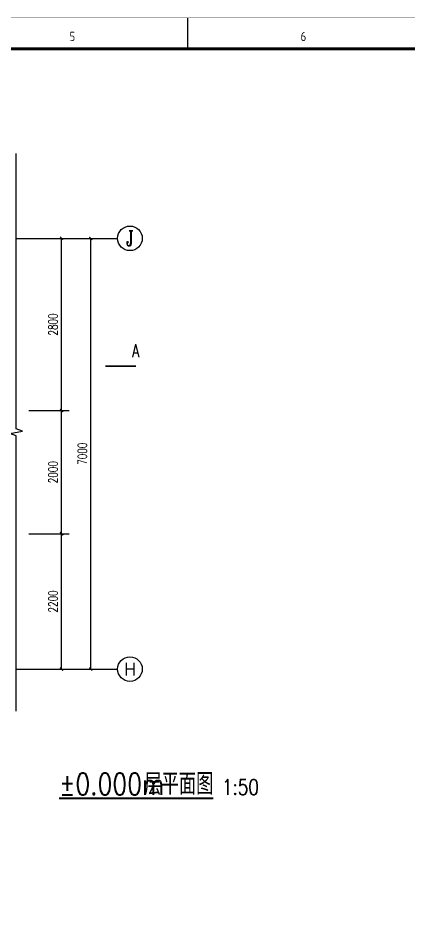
# Model space of a CAD drawing. Extents: x -93062 to 326984, y -142534 to 91021.
# Drawn here: x 157633 to 163965, y -17960 to -3476 of the extents above; entities that cross this region are included whole.
import ezdxf
from ezdxf.enums import TextEntityAlignment as Align

# ---------------------------------------------------------------- set-up
doc = ezdxf.new("R2010")
doc.units = 0
doc.header["$LTSCALE"] = 1000
doc.header["$MEASUREMENT"] = 0
doc.layers.get('0').update_dxf_attribs({"color": 8})
doc.layers.get('Defpoints').update_dxf_attribs({"color": 8})
for name, color, linetype in [('AXIS', 8, 'Continuous'), ('AXIS_TEXT', 8, 'Continuous'), ('DIM_SYMB', 8, 'Continuous'), ('PUB_DIM', 8, 'Continuous'), ('PUB_TEXT', 8, 'Continuous')]:
    doc.layers.add(name, color=color, linetype=linetype)
doc.styles.add('_TCH_AXIS', font='COMPLEX', dxfattribs={"bigfont": 'GBCBIG'})
doc.styles.add('_TCH_DIM_T3', font='SIMPLEX', dxfattribs={"width": 0.705882, "bigfont": 'GBCBIG'})
doc.styles.add('_TCH_LABEL', font='COMPLEX', dxfattribs={"bigfont": 'GBCBIG'})
doc.styles.add('COMPLEX', font='COMPLEX')
doc.styles.add('HZTXT', font='geditxt.shx', dxfattribs={"width": 0.8, "bigfont": 'hztxt1.shx'})
doc.styles.get("Standard").update_dxf_attribs({"font": 'gbenor.shx', "bigfont": 'gbcbig.shx'})
doc.styles.add('TK', font='GEDITXT.SHX', dxfattribs={"width": 0.85, "height": 3.5, "bigfont": 'DXT.SHX'})
doc.dimstyles.new('_TCH_ARCH&&50', dxfattribs={"dimtxt": 148.75, "dimasz": 50, "dimexe": 125, "dimexo": 150, "dimgap": 63.125, "dimtad": 1, "dimdec": 0, "dimzin": 0, "dimdsep": 46, "dimtxsty": '_TCH_DIM_T3', "dimblk": 'ARCHTICK', "dimcen": 0.09, "dimazin": 2, "dimtfac": 1, "dimtdec": 0, "dimtix": 1, "dimtmove": 2, "dimatfit": 3, "dimfxl": 1, "dimtolj": 1, "dimtzin": 0, "dimarcsym": 0})

# ---------------------------------------------------------------- blocks, each defined once
blk = doc.blocks.new('GEDI_WK_A11')
at = {"color": 3}
blk.add_line((375, 584), (375, 594), dxfattribs=at)
for points, const_width in [([(0, 0), (1050, 0), (1050, 594), (0, 594)], 0.1), ([(25, 10), (1040, 10), (1040, 584), (25, 584)], 1)]:
    blk.add_lwpolyline(points, close=True, dxfattribs=dict(at, const_width=const_width))
for s, p in [('5', (337.5, 588)), ('6', (412.5, 588))]:
    blk.add_text(s, height=3, dxfattribs=at).set_placement(p, align=Align.MIDDLE)
blk = doc.blocks.new('A$C024A6866')
blk.add_blockref('GEDI_WK_A11', (0, 0))
at = {"style": 'TK', "width": 0.85}
for tag, height, p in [('PROJECTNAME', 4.75, (985, 44)), ('PHASE', 4, (1027, 44)), ('DRAWINGNAME', 4.75, (995, 31))]:
    blk.add_attdef(tag, text='', height=height, dxfattribs=at).set_placement(p, align=Align.MIDDLE_CENTER)
for tag, p, height in [('APPROVE', (872, 32.75), 3.5), ('DESIGN', (917, 32.75), 3.5), ('REVIEW1', (872, 25.75), 3.5), ('DRAW', (917, 25.75), 3.5), ('REVIEW2', (872, 18.75), 3.5), ('PROPORTION', (917, 18.75), 3.5), ('DRAWINGNUMBER', (967, 18.5), 4), ('CHECK', (872, 11.75), 3.5), ('DATE', (917, 11.75), 3.5), ('VERSION', (1033, 11.75), 3.5)]:
    blk.add_attdef(tag, p, '', height=height, dxfattribs=at)
blk = doc.blocks.new('sgdsg')
at = {"xscale": 50, "yscale": 50, "zscale": 50}
blk.add_blockref('A$C024A6866', (-52500, 0), dxfattribs=at)
blk = doc.blocks.new('_ArchTick')
at = {"color": 0, "linetype": 'ByBlock', "const_width": 0.4}
blk.add_lwpolyline([(-0.5, -0.5), (0.5, 0.5)], dxfattribs=at)
blk = doc.blocks.new('*D892')
at = {"layer": 'Defpoints', "color": 0, "transparency": 16777216}
for p in [(158135, -7059), (158816, -7059), (158135, -14059)]:
    blk.add_point(p, dxfattribs=at)
at = {"layer": 'PUB_DIM', "color": 0, "lineweight": -2, "transparency": 16777216}
for p, q in [((158285, -7059), (158942, -7059)), ((158816, -14059), (158816, -7059)), ((158285, -14059), (158942, -14059))]:
    blk.add_line(p, q, dxfattribs=at)
at = {"layer": 'PUB_DIM', "color": 0, "lineweight": -2, "transparency": 16777216, "xscale": 50, "yscale": 50, "zscale": 50}
for p, rotation in [((158816, -7059), 90), ((158816, -14059), 270)]:
    blk.add_blockref('_ArchTick', p, dxfattribs=dict(at, rotation=rotation))
at = {"layer": 'PUB_DIM', "color": 0, "transparency": 16777216, "insert": (158679, -10559), "char_height": 148.8, "attachment_point": 5, "rotation": 90, "style": '_TCH_DIM_T3'}
blk.add_mtext('\\A1;7000', dxfattribs=at)
blk = doc.blocks.new('*D893')
at = {"layer": 'Defpoints', "color": 0, "transparency": 16777216}
for p in [(157660, -7059), (158342, -7059), (157660, -9859)]:
    blk.add_point(p, dxfattribs=at)
at = {"layer": 'PUB_DIM', "color": 0, "lineweight": -2, "transparency": 16777216}
for p, q in [((157810, -7059), (158466, -7059)), ((158342, -9859), (158342, -7059)), ((157810, -9859), (158466, -9859))]:
    blk.add_line(p, q, dxfattribs=at)
at = {"layer": 'PUB_DIM', "color": 0, "lineweight": -2, "transparency": 16777216, "xscale": 50, "yscale": 50, "zscale": 50}
for p, rotation in [((158342, -7059), 90), ((158342, -9859), 270)]:
    blk.add_blockref('_ArchTick', p, dxfattribs=dict(at, rotation=rotation))
at = {"layer": 'PUB_DIM', "color": 0, "transparency": 16777216, "insert": (158204, -8459), "char_height": 148.8, "attachment_point": 5, "rotation": 90, "style": '_TCH_DIM_T3'}
blk.add_mtext('\\A1;2800', dxfattribs=at)
blk = doc.blocks.new('*D894')
at = {"layer": 'Defpoints', "color": 0, "transparency": 16777216}
for p in [(157660, -9859), (158342, -9859), (157660, -11859)]:
    blk.add_point(p, dxfattribs=at)
at = {"layer": 'PUB_DIM', "color": 0, "lineweight": -2, "transparency": 16777216}
for p, q in [((157810, -9859), (158466, -9859)), ((158342, -11859), (158342, -9859)), ((157810, -11859), (158466, -11859))]:
    blk.add_line(p, q, dxfattribs=at)
at = {"layer": 'PUB_DIM', "color": 0, "lineweight": -2, "transparency": 16777216, "xscale": 50, "yscale": 50, "zscale": 50}
for p, rotation in [((158342, -9859), 90), ((158342, -11859), 270)]:
    blk.add_blockref('_ArchTick', p, dxfattribs=dict(at, rotation=rotation))
at = {"layer": 'PUB_DIM', "color": 0, "transparency": 16777216, "insert": (158204, -10859), "char_height": 148.8, "attachment_point": 5, "rotation": 90, "style": '_TCH_DIM_T3'}
blk.add_mtext('\\A1;2000', dxfattribs=at)
blk = doc.blocks.new('*D895')
at = {"layer": 'Defpoints', "color": 0, "transparency": 16777216}
for p in [(157660, -11859), (158342, -11859), (157660, -14059)]:
    blk.add_point(p, dxfattribs=at)
at = {"layer": 'PUB_DIM', "color": 0, "lineweight": -2, "transparency": 16777216}
for p, q in [((157810, -11859), (158466, -11859)), ((158342, -14059), (158342, -11859)), ((157810, -14059), (158466, -14059))]:
    blk.add_line(p, q, dxfattribs=at)
at = {"layer": 'PUB_DIM', "color": 0, "lineweight": -2, "transparency": 16777216, "xscale": 50, "yscale": 50, "zscale": 50}
for p, rotation in [((158342, -11859), 90), ((158342, -14059), 270)]:
    blk.add_blockref('_ArchTick', p, dxfattribs=dict(at, rotation=rotation))
at = {"layer": 'PUB_DIM', "color": 0, "transparency": 16777216, "insert": (158204, -12959), "char_height": 148.8, "attachment_point": 5, "rotation": 90, "style": '_TCH_DIM_T3'}
blk.add_mtext('\\A1;2200', dxfattribs=at)
blk = doc.blocks.new('_AXISO')
blk.add_circle((0, 0), 0.5)
at = {"layer": 'AXIS_TEXT', "style": 'COMPLEX', "width": 1.041667}
blk.add_attdef('A', text='', height=0.56, dxfattribs=at).set_placement((-0.25, -0.28), (0.25, -0.28), align=Align.FIT)

msp = doc.modelspace()

# ---------------------------------------------------------------- linework, layer by layer
at = {"layer": 'AXIS'}
for p, q in [((157606, -7058.9), (159251.6, -7058.9)), ((157606, -14058.9), (159251.6, -14058.9))]:
    msp.add_line(p, q, dxfattribs=at)
at = {"layer": 'DIM_SYMB'}
msp.add_lwpolyline([(157606, -14742.5), (157606, -10267), (157501, -10228.8), (157711, -10191.8), (157606, -10154.5), (157606, -5679)], dxfattribs=at)
for points, const_width in [([(159050, -9135), (159550, -9135)], 25), ([(158303.2, -16160), (160804, -16160)], 35)]:
    msp.add_lwpolyline(points, dxfattribs=dict(at, const_width=const_width))

# ---------------------------------------------------------------- block references
msp.add_blockref('sgdsg', (194142, -33178))
at = {"layer": 'AXIS'}
ref = msp.add_blockref('_AXISO', (159451.6, -7058.9), dxfattribs=dict(at, xscale=400, yscale=400, zscale=400))
ref.add_attrib('A', 'J', dxfattribs={"layer": 'AXIS_TEXT', "height": 248, "style": '_TCH_AXIS'}).set_placement((159386.7, -7182.9), (159516.6, -7182.9), align=Align.FIT)
ref = msp.add_blockref('_AXISO', (159451.6, -14058.9), dxfattribs=dict(at, xscale=400, yscale=400, zscale=400))
ref.add_attrib('A', 'H', dxfattribs={"layer": 'AXIS_TEXT', "height": 202.8, "style": '_TCH_AXIS'}).set_placement((159355.1, -14160.3), (159548.2, -14160.3), align=Align.FIT)

# ---------------------------------------------------------------- texts
at = {"layer": 'PUB_TEXT'}
for s, height, style, width, p in [('A', 212.5, '_TCH_LABEL', 0.705882, (159485.7, -8991.2)), ('%%p0.000m', 350, 'HZTXT', 0.8, (158303.2, -16101)), ('层平面图', 350, 'HZTXT', 0.8, (159684.6, -16101)), ('1:50', 250, 'HZTXT', 0.8, (160944, -16101))]:
    msp.add_text(s, height=height, dxfattribs=dict(at, style=style, width=width)).set_placement(p)

# ---------------------------------------------------------------- dimensions: what is measured, and where the dimension line sits
at = {"layer": 'PUB_DIM'}
for p1, p2, picture, middle in [((157660, -9858.9), (157660, -7058.9), '*D893', (158204, -8458.9)), ((158135, -14058.9), (158135, -7058.9), '*D892', (158679, -10558.9)), ((157660, -11858.9), (157660, -9858.9), '*D894', (158204, -10858.9)), ((157660, -14058.9), (157660, -11858.9), '*D895', (158204, -12958.9))]:
    dim = msp.add_aligned_dim(p1=p1, p2=p2, distance=-681.5, dimstyle='_TCH_ARCH&&50', dxfattribs=at)
    dim.commit()
    dim.dimension.update_dxf_attribs({"geometry": picture, "text_midpoint": middle})

doc.saveas('drawing.dxf')
